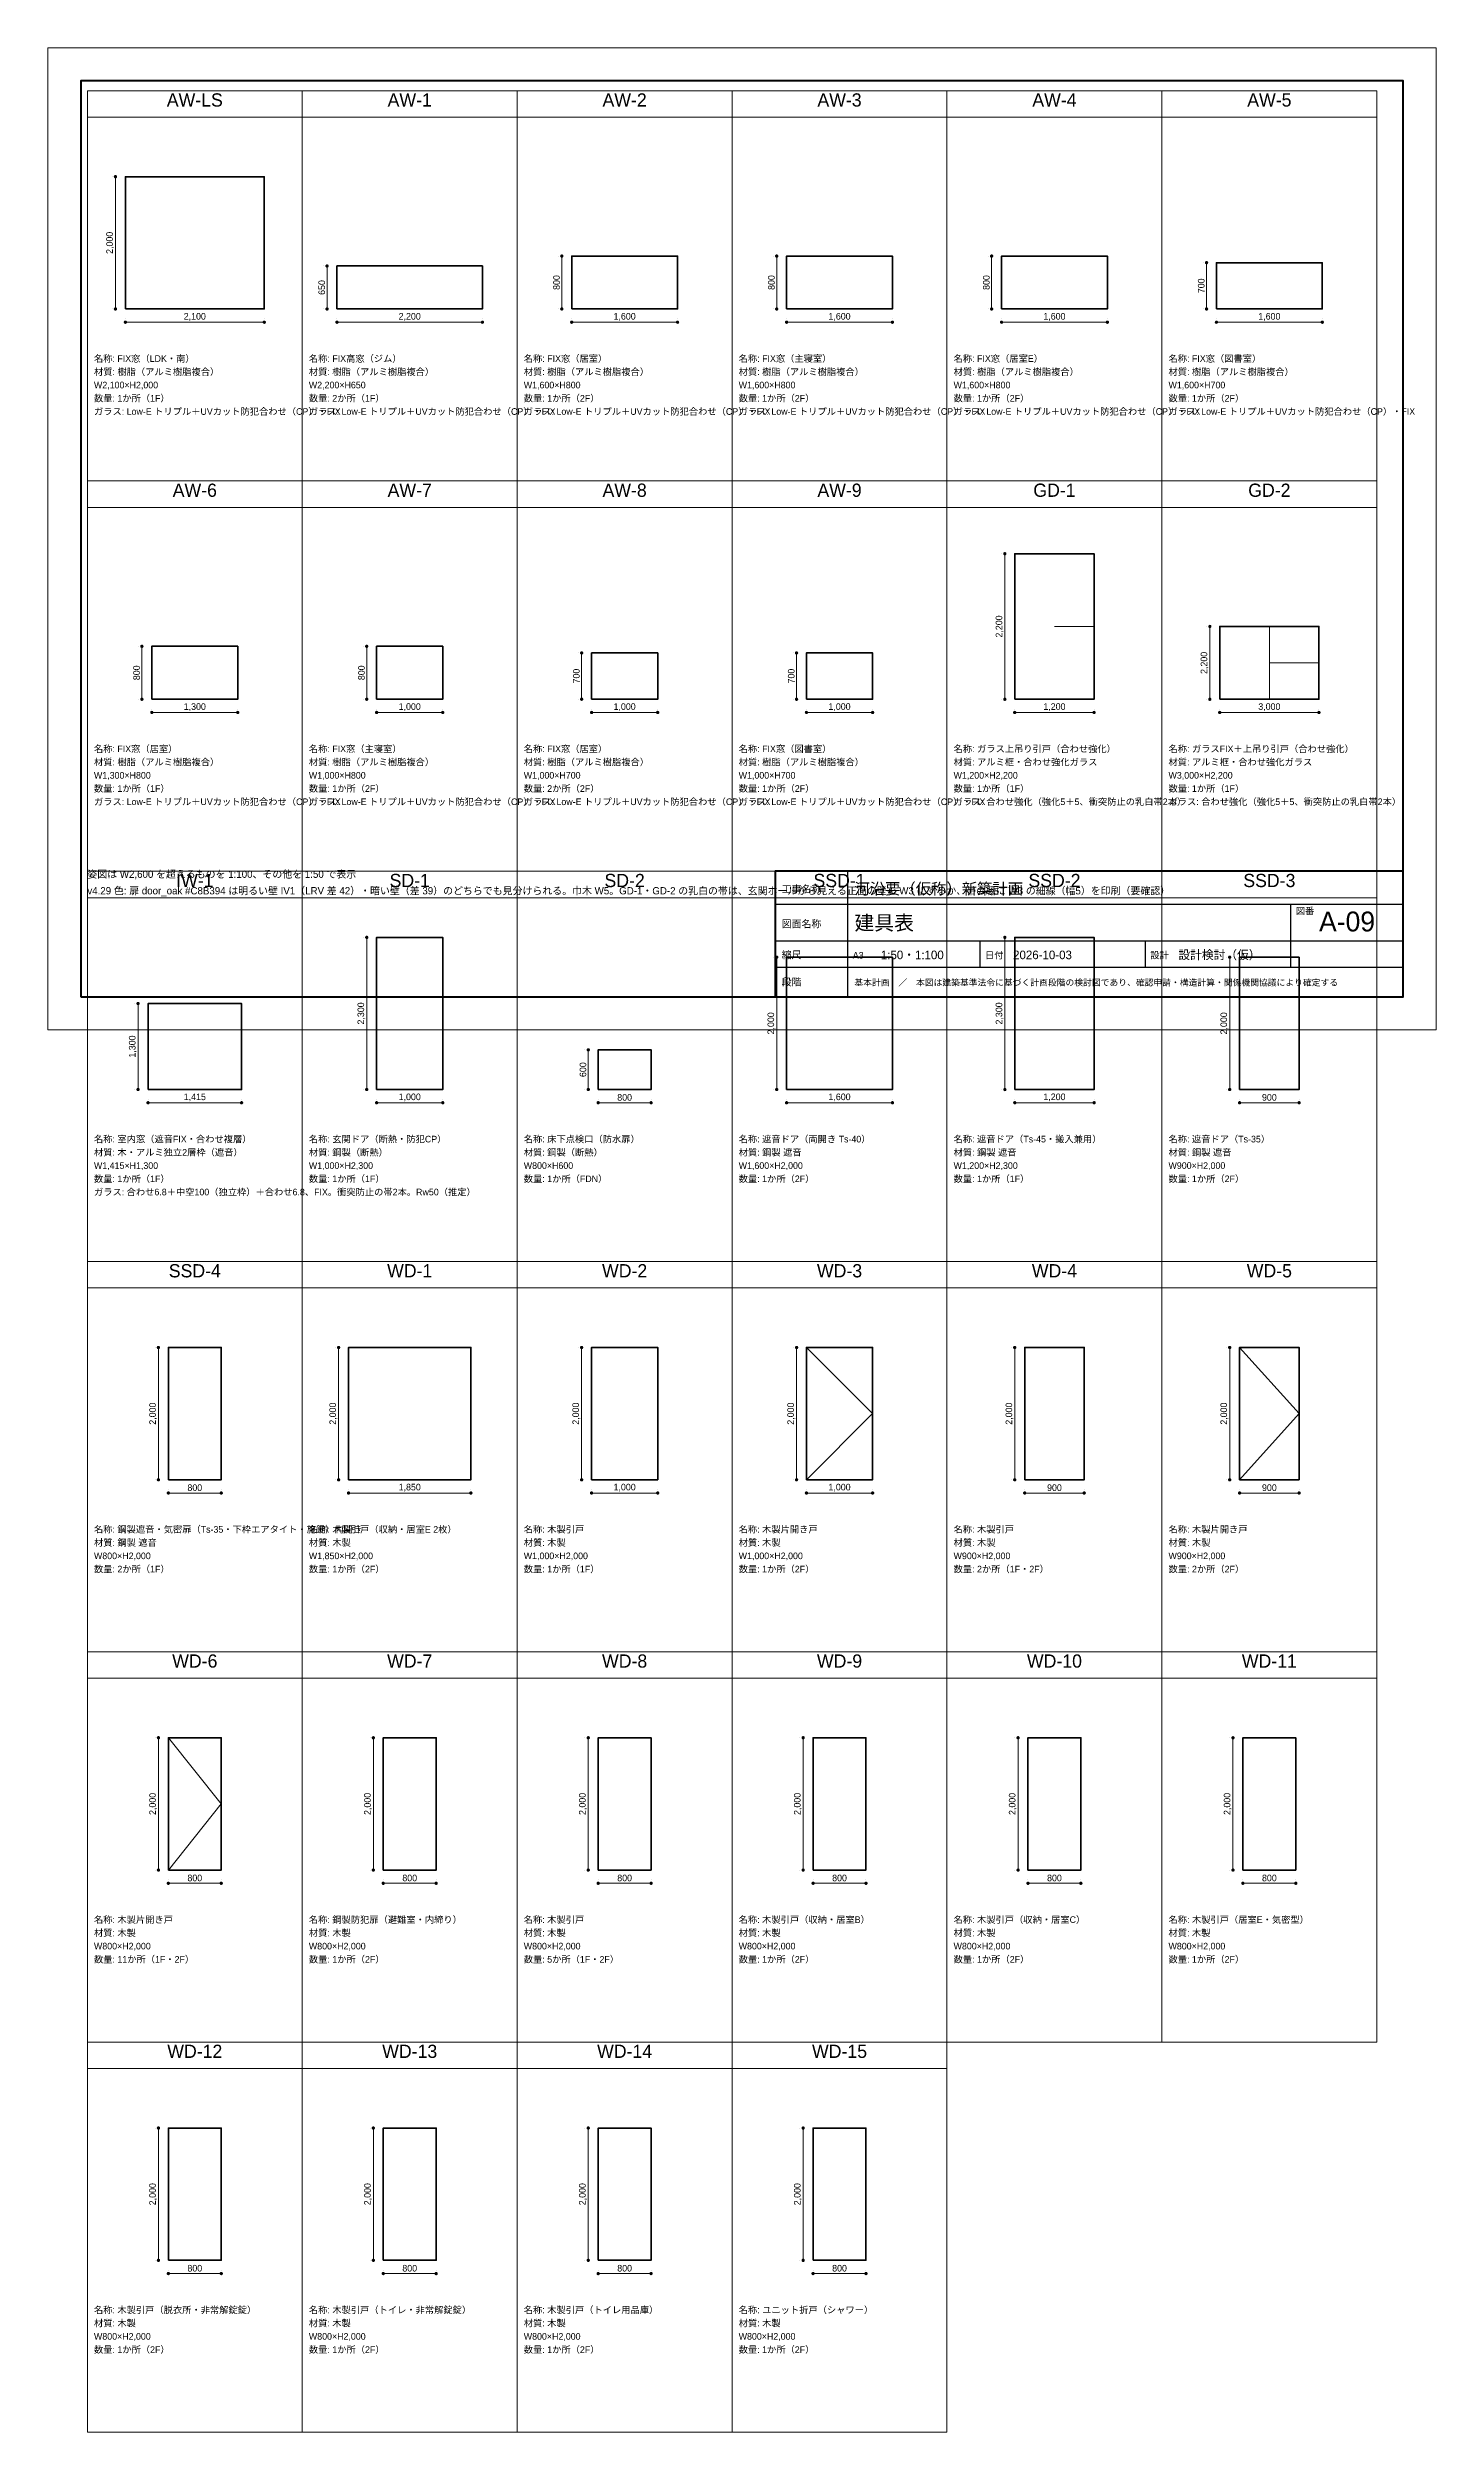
# Model space of a CAD drawing. Header units: millimetres. Extents: x 0 to 21000, y -21200 to 14850.
import ezdxf
from ezdxf.enums import TextEntityAlignment as Align

# ---------------------------------------------------------------- set-up
doc = ezdxf.new("R2010")
doc.units = ezdxf.units.MM
doc.header["$LTSCALE"] = 25
for name, color, linetype, lineweight in [('A-DIMS', 7, 'Continuous', 13), ('A-DOOR', 5, 'Continuous', 18), ('A-GLAZ', 5, 'Continuous', 18), ('A-TEXT', 7, 'Continuous', 18), ('G-FRAME', 7, 'Continuous', 70), ('G-TABLE', 7, 'Continuous', 18), ('G-TITLE', 7, 'Continuous', 25)]:
    doc.layers.add(name, color=color, linetype=linetype, lineweight=lineweight)
doc.styles.add('JP', font='ipag.ttf')
doc.dimstyles.new('JIS', dxfattribs={"dimscale": 50, "dimtxt": 2, "dimasz": 1, "dimexe": 1, "dimexo": 1, "dimgap": 0.6, "dimtad": 1, "dimdec": 0, "dimtxsty": 'JP', "dimblk": 'DOT', "dimcen": 2.5, "dimclrd": 7, "dimclre": 7, "dimclrt": 7, "dimazin": 3, "dimtfac": 1, "dimtmove": 0, "dimatfit": 3, "dimlwd": 13, "dimlwe": 13})

# ---------------------------------------------------------------- blocks, each defined once
blk = doc.blocks.new('_DOT')
at = {"color": 0, "linetype": 'BYBLOCK'}
blk.add_line((-0.5, 0), (-1, 0), dxfattribs=at)
at = {"color": 0, "linetype": 'BYBLOCK', "const_width": 0.5}
blk.add_lwpolyline([(-0.25, 0, 1), (0.25, 0, 1)], format="xyb", close=True, dxfattribs=at)

msp = doc.modelspace()

# ---------------------------------------------------------------- linework, layer by layer
at = {"layer": 'A-DOOR'}
for p, q in [((15225, 6100), (15825, 6100)), ((18475, 5550), (19225, 5550)), ((12475, -5800), (11475, -4800)), ((18925, -5800), (18025, -4800)), ((12475, -5800), (11475, -6800)), ((18925, -5800), (18025, -6800)), ((2625, -11700), (1825, -10700)), ((2625, -11700), (1825, -12700))]:
    msp.add_line(p, q, dxfattribs=at)
at = {"layer": 'A-GLAZ'}
msp.add_line((18475, 5000), (18475, 6100), dxfattribs=at)
at = {"layer": 'A-GLAZ', "lineweight": 35}
for points in [[(1175, 10900), (3275, 10900), (3275, 12900), (1175, 12900)], [(4375, 10900), (6575, 10900), (6575, 11550), (4375, 11550)], [(7925, 10900), (9525, 10900), (9525, 11700), (7925, 11700)], [(11175, 10900), (12775, 10900), (12775, 11700), (11175, 11700)], [(14425, 10900), (16025, 10900), (16025, 11700), (14425, 11700)], [(17675, 10900), (19275, 10900), (19275, 11600), (17675, 11600)], [(14625, 5000), (15825, 5000), (15825, 7200), (14625, 7200)], [(1575, 5000), (2875, 5000), (2875, 5800), (1575, 5800)], [(4975, 5000), (5975, 5000), (5975, 5800), (4975, 5800)], [(17725, 5000), (19225, 5000), (19225, 6100), (17725, 6100)], [(8225, 5000), (9225, 5000), (9225, 5700), (8225, 5700)], [(11475, 5000), (12475, 5000), (12475, 5700), (11475, 5700)], [(4975, -900), (5975, -900), (5975, 1400), (4975, 1400)], [(11175, -900), (12775, -900), (12775, 1100), (11175, 1100)], [(14625, -900), (15825, -900), (15825, 1400), (14625, 1400)], [(18025, -900), (18925, -900), (18925, 1100), (18025, 1100)], [(1517.5, -900), (2932.5, -900), (2932.5, 400), (1517.5, 400)], [(8325, -900), (9125, -900), (9125, -300), (8325, -300)], [(1825, -6800), (2625, -6800), (2625, -4800), (1825, -4800)], [(4550, -6800), (6400, -6800), (6400, -4800), (4550, -4800)], [(8225, -6800), (9225, -6800), (9225, -4800), (8225, -4800)], [(11475, -6800), (12475, -6800), (12475, -4800), (11475, -4800)], [(14775, -6800), (15675, -6800), (15675, -4800), (14775, -4800)], [(18025, -6800), (18925, -6800), (18925, -4800), (18025, -4800)], [(1825, -12700), (2625, -12700), (2625, -10700), (1825, -10700)], [(5075, -12700), (5875, -12700), (5875, -10700), (5075, -10700)], [(8325, -12700), (9125, -12700), (9125, -10700), (8325, -10700)], [(11575, -12700), (12375, -12700), (12375, -10700), (11575, -10700)], [(14825, -12700), (15625, -12700), (15625, -10700), (14825, -10700)], [(18075, -12700), (18875, -12700), (18875, -10700), (18075, -10700)], [(1825, -18600), (2625, -18600), (2625, -16600), (1825, -16600)], [(5075, -18600), (5875, -18600), (5875, -16600), (5075, -16600)], [(8325, -18600), (9125, -18600), (9125, -16600), (8325, -16600)], [(11575, -18600), (12375, -18600), (12375, -16600), (11575, -16600)]]:
    msp.add_lwpolyline(points, close=True, dxfattribs=at)
at = {"layer": 'G-FRAME', "lineweight": 0}
msp.add_lwpolyline([(0, 0), (21000, 0), (21000, 14850), (0, 14850)], close=True, dxfattribs=at)
at = {"layer": 'G-FRAME'}
msp.add_lwpolyline([(500, 500), (20500, 500), (20500, 14350), (500, 14350)], close=True, dxfattribs=at)
at = {"layer": 'G-TABLE'}
for p, q in [((600, 13800), (3850, 13800)), ((3850, 13800), (7100, 13800)), ((7100, 13800), (10350, 13800)), ((10350, 13800), (13600, 13800)), ((13600, 13800), (16850, 13800)), ((16850, 13800), (20100, 13800)), ((600, 7900), (3850, 7900)), ((3850, 7900), (7100, 7900)), ((7100, 7900), (10350, 7900)), ((10350, 7900), (13600, 7900)), ((13600, 7900), (16850, 7900)), ((16850, 7900), (20100, 7900)), ((600, 2000), (3850, 2000)), ((3850, 2000), (7100, 2000)), ((7100, 2000), (10350, 2000)), ((10350, 2000), (13600, 2000)), ((13600, 2000), (16850, 2000)), ((16850, 2000), (20100, 2000)), ((600, -3900), (3850, -3900)), ((3850, -3900), (7100, -3900)), ((7100, -3900), (10350, -3900)), ((10350, -3900), (13600, -3900)), ((13600, -3900), (16850, -3900)), ((16850, -3900), (20100, -3900)), ((600, -9800), (3850, -9800)), ((3850, -9800), (7100, -9800)), ((7100, -9800), (10350, -9800)), ((10350, -9800), (13600, -9800)), ((13600, -9800), (16850, -9800)), ((16850, -9800), (20100, -9800)), ((600, -15700), (3850, -15700)), ((3850, -15700), (7100, -15700)), ((7100, -15700), (10350, -15700)), ((10350, -15700), (13600, -15700))]:
    msp.add_line(p, q, dxfattribs=at)
for points in [[(600, 8300), (3850, 8300), (3850, 14200), (600, 14200)], [(3850, 8300), (7100, 8300), (7100, 14200), (3850, 14200)], [(7100, 8300), (10350, 8300), (10350, 14200), (7100, 14200)], [(10350, 8300), (13600, 8300), (13600, 14200), (10350, 14200)], [(13600, 8300), (16850, 8300), (16850, 14200), (13600, 14200)], [(16850, 8300), (20100, 8300), (20100, 14200), (16850, 14200)], [(600, 2400), (3850, 2400), (3850, 8300), (600, 8300)], [(3850, 2400), (7100, 2400), (7100, 8300), (3850, 8300)], [(7100, 2400), (10350, 2400), (10350, 8300), (7100, 8300)], [(10350, 2400), (13600, 2400), (13600, 8300), (10350, 8300)], [(13600, 2400), (16850, 2400), (16850, 8300), (13600, 8300)], [(16850, 2400), (20100, 2400), (20100, 8300), (16850, 8300)], [(600, -3500), (3850, -3500), (3850, 2400), (600, 2400)], [(3850, -3500), (7100, -3500), (7100, 2400), (3850, 2400)], [(7100, -3500), (10350, -3500), (10350, 2400), (7100, 2400)], [(10350, -3500), (13600, -3500), (13600, 2400), (10350, 2400)], [(13600, -3500), (16850, -3500), (16850, 2400), (13600, 2400)], [(16850, -3500), (20100, -3500), (20100, 2400), (16850, 2400)], [(600, -9400), (3850, -9400), (3850, -3500), (600, -3500)], [(3850, -9400), (7100, -9400), (7100, -3500), (3850, -3500)], [(7100, -9400), (10350, -9400), (10350, -3500), (7100, -3500)], [(10350, -9400), (13600, -9400), (13600, -3500), (10350, -3500)], [(13600, -9400), (16850, -9400), (16850, -3500), (13600, -3500)], [(16850, -9400), (20100, -9400), (20100, -3500), (16850, -3500)], [(600, -15300), (3850, -15300), (3850, -9400), (600, -9400)], [(3850, -15300), (7100, -15300), (7100, -9400), (3850, -9400)], [(7100, -15300), (10350, -15300), (10350, -9400), (7100, -9400)], [(10350, -15300), (13600, -15300), (13600, -9400), (10350, -9400)], [(13600, -15300), (16850, -15300), (16850, -9400), (13600, -9400)], [(16850, -15300), (20100, -15300), (20100, -9400), (16850, -9400)], [(600, -21200), (3850, -21200), (3850, -15300), (600, -15300)], [(3850, -21200), (7100, -21200), (7100, -15300), (3850, -15300)], [(7100, -21200), (10350, -21200), (10350, -15300), (7100, -15300)], [(10350, -21200), (13600, -21200), (13600, -15300), (10350, -15300)]]:
    msp.add_lwpolyline(points, close=True, dxfattribs=at)
at = {"layer": 'G-TITLE'}
for p, q in [((12100, 500), (12100, 2400)), ((11000, 1900), (20500, 1900)), ((18800, 950), (18800, 1900)), ((11000, 1350), (20500, 1350)), ((12100, 950), (12100, 1350)), ((14100, 950), (14100, 1350)), ((16600, 950), (16600, 1350)), ((11000, 950), (20500, 950))]:
    msp.add_line(p, q, dxfattribs=at)
at = {"layer": 'G-TITLE', "lineweight": 50}
msp.add_lwpolyline([(11000, 500), (20500, 500), (20500, 2400), (11000, 2400)], close=True, dxfattribs=at)

# ---------------------------------------------------------------- texts
at = {"layer": 'A-TEXT', "style": 'JP'}
for s, p in [('AW-LS', (2225, 13900)), ('AW-1', (5475, 13900)), ('AW-2', (8725, 13900)), ('AW-3', (11975, 13900)), ('AW-4', (15225, 13900)), ('AW-5', (18475, 13900)), ('AW-6', (2225, 8000)), ('AW-7', (5475, 8000)), ('AW-8', (8725, 8000)), ('AW-9', (11975, 8000)), ('GD-1', (15225, 8000)), ('GD-2', (18475, 8000)), ('IW-1', (2225, 2100)), ('SD-1', (5475, 2100)), ('SD-2', (8725, 2100)), ('SSD-1', (11975, 2100)), ('SSD-2', (15225, 2100)), ('SSD-3', (18475, 2100)), ('SSD-4', (2225, -3800)), ('WD-1', (5475, -3800)), ('WD-2', (8725, -3800)), ('WD-3', (11975, -3800)), ('WD-4', (15225, -3800)), ('WD-5', (18475, -3800)), ('WD-6', (2225, -9700)), ('WD-7', (5475, -9700)), ('WD-8', (8725, -9700)), ('WD-9', (11975, -9700)), ('WD-10', (15225, -9700)), ('WD-11', (18475, -9700)), ('WD-12', (2225, -15600)), ('WD-13', (5475, -15600)), ('WD-14', (8725, -15600)), ('WD-15', (11975, -15600))]:
    msp.add_text(s, height=200, dxfattribs=at).set_placement(p, align=Align.BOTTOM_CENTER)
for s, height, p in [('名称: FIX窓（LDK・南）', 100, (700, 10100)), ('名称: FIX高窓（ジム）', 100, (3950, 10100)), ('名称: FIX窓（居室）', 100, (7200, 10100)), ('名称: FIX窓（主寝室）', 100, (10450, 10100)), ('名称: FIX窓（居室E）', 100, (13700, 10100)), ('名称: FIX窓（図書室）', 100, (16950, 10100)), ('W2,100×H2,000', 100, (700, 9700)), ('材質: 樹脂（アルミ樹脂複合）', 100, (700, 9900)), ('W2,200×H650', 100, (3950, 9700)), ('材質: 樹脂（アルミ樹脂複合）', 100, (3950, 9900)), ('W1,600×H800', 100, (7200, 9700)), ('材質: 樹脂（アルミ樹脂複合）', 100, (7200, 9900)), ('W1,600×H800', 100, (10450, 9700)), ('材質: 樹脂（アルミ樹脂複合）', 100, (10450, 9900)), ('W1,600×H800', 100, (13700, 9700)), ('材質: 樹脂（アルミ樹脂複合）', 100, (13700, 9900)), ('W1,600×H700', 100, (16950, 9700)), ('材質: 樹脂（アルミ樹脂複合）', 100, (16950, 9900)), ('数量: 1か所（1F）', 100, (700, 9500)), ('ガラス: Low-E トリプル＋UVカット防犯合わせ（CP）・FIX', 100, (700, 9300)), ('数量: 2か所（1F）', 100, (3950, 9500)), ('ガラス: Low-E トリプル＋UVカット防犯合わせ（CP）・FIX', 100, (3950, 9300)), ('数量: 1か所（2F）', 100, (7200, 9500)), ('ガラス: Low-E トリプル＋UVカット防犯合わせ（CP）・FIX', 100, (7200, 9300)), ('数量: 1か所（2F）', 100, (10450, 9500)), ('ガラス: Low-E トリプル＋UVカット防犯合わせ（CP）・FIX', 100, (10450, 9300)), ('数量: 1か所（2F）', 100, (13700, 9500)), ('ガラス: Low-E トリプル＋UVカット防犯合わせ（CP）・FIX', 100, (13700, 9300)), ('数量: 1か所（2F）', 100, (16950, 9500)), ('ガラス: Low-E トリプル＋UVカット防犯合わせ（CP）・FIX', 100, (16950, 9300)), ('材質: 樹脂（アルミ樹脂複合）', 100, (700, 4000)), ('名称: FIX窓（居室）', 100, (700, 4200)), ('材質: 樹脂（アルミ樹脂複合）', 100, (3950, 4000)), ('名称: FIX窓（主寝室）', 100, (3950, 4200)), ('材質: 樹脂（アルミ樹脂複合）', 100, (7200, 4000)), ('名称: FIX窓（居室）', 100, (7200, 4200)), ('材質: 樹脂（アルミ樹脂複合）', 100, (10450, 4000)), ('名称: FIX窓（図書室）', 100, (10450, 4200)), ('材質: アルミ框・合わせ強化ガラス', 100, (13700, 4000)), ('名称: ガラス上吊り引戸（合わせ強化）', 100, (13700, 4200)), ('材質: アルミ框・合わせ強化ガラス', 100, (16950, 4000)), ('名称: ガラスFIX＋上吊り引戸（合わせ強化）', 100, (16950, 4200)), ('W1,300×H800', 100, (700, 3800)), ('数量: 1か所（1F）', 100, (700, 3600)), ('W1,000×H800', 100, (3950, 3800)), ('数量: 1か所（2F）', 100, (3950, 3600)), ('W1,000×H700', 100, (7200, 3800)), ('数量: 2か所（2F）', 100, (7200, 3600)), ('W1,000×H700', 100, (10450, 3800)), ('数量: 1か所（2F）', 100, (10450, 3600)), ('W1,200×H2,200', 100, (13700, 3800)), ('数量: 1か所（1F）', 100, (13700, 3600)), ('W3,000×H2,200', 100, (16950, 3800)), ('数量: 1か所（1F）', 100, (16950, 3600)), ('ガラス: Low-E トリプル＋UVカット防犯合わせ（CP）・FIX', 100, (700, 3400)), ('ガラス: Low-E トリプル＋UVカット防犯合わせ（CP）・FIX', 100, (3950, 3400)), ('ガラス: Low-E トリプル＋UVカット防犯合わせ（CP）・FIX', 100, (7200, 3400)), ('ガラス: Low-E トリプル＋UVカット防犯合わせ（CP）・FIX', 100, (10450, 3400)), ('ガラス: 合わせ強化（強化5＋5、衝突防止の乳白帯2本）', 100, (13700, 3400)), ('ガラス: 合わせ強化（強化5＋5、衝突防止の乳白帯2本）', 100, (16950, 3400)), ('v4.29 色: 扉 door_oak #C8B394 は明るい壁 IV1（LRV 差 42）・暗い壁（差 39）のどちらでも見分けられる。巾木 W5。GD-1・GD-2 の乳白の帯は、玄関ホールから見える正面の壁を W3 にするか、帯の縁に W3 の細線（幅5）を印刷（要確認）', 110, (600, 2050)), ('姿図は W2,600 を超えるものを 1:100、その他を 1:50 で表示', 110, (600, 2300)), ('材質: 木・アルミ独立2層枠（遮音）', 100, (700, -1900)), ('名称: 室内窓（遮音FIX・合わせ複層）', 100, (700, -1700)), ('材質: 鋼製（断熱）', 100, (3950, -1900)), ('名称: 玄関ドア（断熱・防犯CP）', 100, (3950, -1700)), ('材質: 鋼製（断熱）', 100, (7200, -1900)), ('名称: 床下点検口（防水扉）', 100, (7200, -1700)), ('材質: 鋼製 遮音', 100, (10450, -1900)), ('名称: 遮音ドア（両開き Ts-40）', 100, (10450, -1700)), ('材質: 鋼製 遮音', 100, (13700, -1900)), ('名称: 遮音ドア（Ts-45・搬入兼用）', 100, (13700, -1700)), ('材質: 鋼製 遮音', 100, (16950, -1900)), ('名称: 遮音ドア（Ts-35）', 100, (16950, -1700)), ('W1,415×H1,300', 100, (700, -2100)), ('W1,000×H2,300', 100, (3950, -2100)), ('W800×H600', 100, (7200, -2100)), ('W1,600×H2,000', 100, (10450, -2100)), ('W1,200×H2,300', 100, (13700, -2100)), ('W900×H2,000', 100, (16950, -2100)), ('数量: 1か所（1F）', 100, (700, -2300)), ('ガラス: 合わせ6.8＋中空100（独立枠）＋合わせ6.8、FIX。衝突防止の帯2本。Rw50（推定）', 100, (700, -2500)), ('数量: 1か所（1F）', 100, (3950, -2300)), ('数量: 1か所（FDN）', 100, (7200, -2300)), ('数量: 1か所（2F）', 100, (10450, -2300)), ('数量: 1か所（1F）', 100, (13700, -2300)), ('数量: 1か所（2F）', 100, (16950, -2300)), ('名称: 鋼製遮音・気密扉（Ts-35・下枠エアタイト・施錠）内開き', 100, (700, -7600)), ('名称: 木製引戸（収納・居室E 2枚）', 100, (3950, -7600)), ('名称: 木製引戸', 100, (7200, -7600)), ('名称: 木製片開き戸', 100, (10450, -7600)), ('名称: 木製引戸', 100, (13700, -7600)), ('名称: 木製片開き戸', 100, (16950, -7600)), ('W800×H2,000', 100, (700, -8000)), ('材質: 鋼製 遮音', 100, (700, -7800)), ('W1,850×H2,000', 100, (3950, -8000)), ('材質: 木製', 100, (3950, -7800)), ('W1,000×H2,000', 100, (7200, -8000)), ('材質: 木製', 100, (7200, -7800)), ('W1,000×H2,000', 100, (10450, -8000)), ('材質: 木製', 100, (10450, -7800)), ('W900×H2,000', 100, (13700, -8000)), ('材質: 木製', 100, (13700, -7800)), ('W900×H2,000', 100, (16950, -8000)), ('材質: 木製', 100, (16950, -7800)), ('数量: 2か所（1F）', 100, (700, -8200)), ('数量: 1か所（2F）', 100, (3950, -8200)), ('数量: 1か所（1F）', 100, (7200, -8200)), ('数量: 1か所（2F）', 100, (10450, -8200)), ('数量: 2か所（1F・2F）', 100, (13700, -8200)), ('数量: 2か所（2F）', 100, (16950, -8200)), ('材質: 木製', 100, (700, -13700)), ('名称: 木製片開き戸', 100, (700, -13500)), ('材質: 木製', 100, (3950, -13700)), ('名称: 鋼製防犯扉（避難室・内締り）', 100, (3950, -13500)), ('材質: 木製', 100, (7200, -13700)), ('名称: 木製引戸', 100, (7200, -13500)), ('材質: 木製', 100, (10450, -13700)), ('名称: 木製引戸（収納・居室B）', 100, (10450, -13500)), ('材質: 木製', 100, (13700, -13700)), ('名称: 木製引戸（収納・居室C）', 100, (13700, -13500)), ('材質: 木製', 100, (16950, -13700)), ('名称: 木製引戸（居室E・気密型）', 100, (16950, -13500)), ('W800×H2,000', 100, (700, -13900)), ('数量: 11か所（1F・2F）', 100, (700, -14100)), ('W800×H2,000', 100, (3950, -13900)), ('数量: 1か所（2F）', 100, (3950, -14100)), ('W800×H2,000', 100, (7200, -13900)), ('数量: 5か所（1F・2F）', 100, (7200, -14100)), ('W800×H2,000', 100, (10450, -13900)), ('数量: 1か所（2F）', 100, (10450, -14100)), ('W800×H2,000', 100, (13700, -13900)), ('数量: 1か所（2F）', 100, (13700, -14100)), ('W800×H2,000', 100, (16950, -13900)), ('数量: 1か所（2F）', 100, (16950, -14100)), ('名称: 木製引戸（脱衣所・非常解錠錠）', 100, (700, -19400)), ('名称: 木製引戸（トイレ・非常解錠錠）', 100, (3950, -19400)), ('名称: 木製引戸（トイレ用品庫）', 100, (7200, -19400)), ('名称: ユニット折戸（シャワー）', 100, (10450, -19400)), ('W800×H2,000', 100, (700, -19800)), ('材質: 木製', 100, (700, -19600)), ('W800×H2,000', 100, (3950, -19800)), ('材質: 木製', 100, (3950, -19600)), ('W800×H2,000', 100, (7200, -19800)), ('材質: 木製', 100, (7200, -19600)), ('W800×H2,000', 100, (10450, -19800)), ('材質: 木製', 100, (10450, -19600)), ('数量: 1か所（2F）', 100, (700, -20000)), ('数量: 1か所（2F）', 100, (3950, -20000)), ('数量: 1か所（2F）', 100, (7200, -20000)), ('数量: 1か所（2F）', 100, (10450, -20000))]:
    msp.add_text(s, height=height, dxfattribs=at).set_placement(p)
at = {"layer": 'G-TITLE', "style": 'JP'}
for s, height, p in [('工事名称', 110, (11100, 2075)), ('河沿要（仮称）新築計画', 170, (12200, 2050)), ('図番', 100, (18875, 1750)), ('図面名称', 110, (11100, 1550)), ('建具表', 220, (12200, 1510)), ('縮尺', 110, (11100, 1080)), ('A3', 100, (12175, 1080)), ('1:50・1:100', 130, (12600, 1070)), ('日付', 100, (14175, 1080)), ('2026-10-03', 130, (14600, 1070)), ('設計', 100, (16675, 1080)), ('設計検討（仮）', 130, (17100, 1070)), ('段階', 110, (11100, 670)), ('基本計画\u3000／\u3000本図は建築基準法令に基づく計画段階の検討図であり、確認申請・構造計算・関係機関協議により確定する', 95, (12200, 670))]:
    msp.add_text(s, height=height, dxfattribs=at).set_placement(p)
msp.add_text('A-09', height=300, dxfattribs=at).set_placement((19650, 1400), align=Align.BOTTOM_CENTER)

# ---------------------------------------------------------------- dimensions: what is measured, and where the dimension line sits
at = {"layer": 'A-DIMS'}
for base, p1, p2, text in [((1025, 10900), (1025, 10900), (1025, 12900), '2,000'), ((4225, 10900), (4225, 10900), (4225, 11550), '650'), ((7775, 10900), (7775, 10900), (7775, 11700), '800'), ((11025, 10900), (11025, 10900), (11025, 11700), '800'), ((14275, 10900), (14275, 10900), (14275, 11700), '800'), ((17525, 10900), (17525, 10900), (17525, 11600), '700'), ((14475, 5000), (14475, 5000), (14475, 7200), '2,200'), ((1425, 5000), (1425, 5000), (1425, 5800), '800'), ((4825, 5000), (4825, 5000), (4825, 5800), '800'), ((17575, 5000), (17575, 5000), (17575, 6100), '2,200'), ((8075, 5000), (8075, 5000), (8075, 5700), '700'), ((11325, 5000), (11325, 5000), (11325, 5700), '700'), ((4825, -900), (4825, -900), (4825, 1400), '2,300'), ((11025, -900), (11025, -900), (11025, 1100), '2,000'), ((14475, -900), (14475, -900), (14475, 1400), '2,300'), ((17875, -900), (17875, -900), (17875, 1100), '2,000'), ((1367.5, -900), (1367.5, -900), (1367.5, 400), '1,300'), ((8175, -900), (8175, -900), (8175, -300), '600'), ((1675, -6800), (1675, -6800), (1675, -4800), '2,000'), ((4400, -6800), (4400, -6800), (4400, -4800), '2,000'), ((8075, -6800), (8075, -6800), (8075, -4800), '2,000'), ((11325, -6800), (11325, -6800), (11325, -4800), '2,000'), ((14625, -6800), (14625, -6800), (14625, -4800), '2,000'), ((17875, -6800), (17875, -6800), (17875, -4800), '2,000'), ((1675, -12700), (1675, -12700), (1675, -10700), '2,000'), ((4925, -12700), (4925, -12700), (4925, -10700), '2,000'), ((8175, -12700), (8175, -12700), (8175, -10700), '2,000'), ((11425, -12700), (11425, -12700), (11425, -10700), '2,000'), ((14675, -12700), (14675, -12700), (14675, -10700), '2,000'), ((17925, -12700), (17925, -12700), (17925, -10700), '2,000'), ((1675, -18600), (1675, -18600), (1675, -16600), '2,000'), ((4925, -18600), (4925, -18600), (4925, -16600), '2,000'), ((8175, -18600), (8175, -18600), (8175, -16600), '2,000'), ((11425, -18600), (11425, -18600), (11425, -16600), '2,000')]:
    msp.add_linear_dim(base=base, p1=p1, p2=p2, angle=90, text=text, dimstyle='JIS', dxfattribs=at).render()
for base, p1, p2, text in [((1175, 10700), (1175, 10700), (3275, 10700), '2,100'), ((4375, 10700), (4375, 10700), (6575, 10700), '2,200'), ((7925, 10700), (7925, 10700), (9525, 10700), '1,600'), ((11175, 10700), (11175, 10700), (12775, 10700), '1,600'), ((14425, 10700), (14425, 10700), (16025, 10700), '1,600'), ((17675, 10700), (17675, 10700), (19275, 10700), '1,600'), ((1575, 4800), (1575, 4800), (2875, 4800), '1,300'), ((4975, 4800), (4975, 4800), (5975, 4800), '1,000'), ((8225, 4800), (8225, 4800), (9225, 4800), '1,000'), ((11475, 4800), (11475, 4800), (12475, 4800), '1,000'), ((14625, 4800), (14625, 4800), (15825, 4800), '1,200'), ((17725, 4800), (17725, 4800), (19225, 4800), '3,000'), ((1517.5, -1100), (1517.5, -1100), (2932.5, -1100), '1,415'), ((4975, -1100), (4975, -1100), (5975, -1100), '1,000'), ((8325, -1100), (8325, -1100), (9125, -1100), '800'), ((11175, -1100), (11175, -1100), (12775, -1100), '1,600'), ((14625, -1100), (14625, -1100), (15825, -1100), '1,200'), ((18025, -1100), (18025, -1100), (18925, -1100), '900'), ((1825, -7000), (1825, -7000), (2625, -7000), '800'), ((4550, -7000), (4550, -7000), (6400, -7000), '1,850'), ((8225, -7000), (8225, -7000), (9225, -7000), '1,000'), ((11475, -7000), (11475, -7000), (12475, -7000), '1,000'), ((14775, -7000), (14775, -7000), (15675, -7000), '900'), ((18025, -7000), (18025, -7000), (18925, -7000), '900'), ((1825, -12900), (1825, -12900), (2625, -12900), '800'), ((5075, -12900), (5075, -12900), (5875, -12900), '800'), ((8325, -12900), (8325, -12900), (9125, -12900), '800'), ((11575, -12900), (11575, -12900), (12375, -12900), '800'), ((14825, -12900), (14825, -12900), (15625, -12900), '800'), ((18075, -12900), (18075, -12900), (18875, -12900), '800'), ((1825, -18800), (1825, -18800), (2625, -18800), '800'), ((5075, -18800), (5075, -18800), (5875, -18800), '800'), ((8325, -18800), (8325, -18800), (9125, -18800), '800'), ((11575, -18800), (11575, -18800), (12375, -18800), '800')]:
    msp.add_linear_dim(base=base, p1=p1, p2=p2, text=text, dimstyle='JIS', dxfattribs=at).render()

doc.saveas('drawing.dxf')
